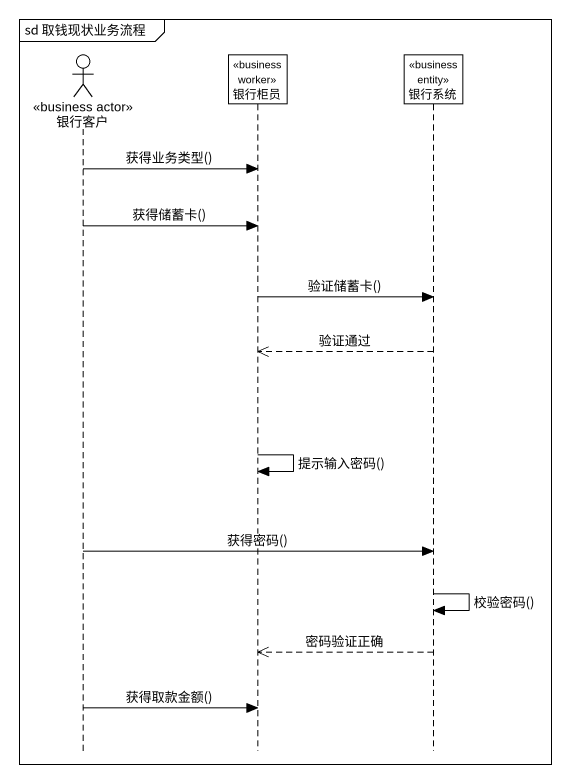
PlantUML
@startuml
mainframe sd 取钱现状业务流程
hide footbox
actor 银行客户 <<business actor>>
participant 银行柜员 <<business worker>>
participant 银行系统 <<business entity>>

银行客户 -> 银行柜员 : 获得业务类型()
银行客户 -> 银行柜员 : 获得储蓄卡()
银行柜员 -> 银行系统 : 验证储蓄卡()
银行系统 -->> 银行柜员 : 验证通过
银行柜员 -> 银行柜员 : 提示输入密码()
银行客户 -> 银行系统 : 获得密码()
银行系统 -> 银行系统 : 校验密码()
银行系统 -->> 银行柜员 : 密码验证正确
银行客户 -> 银行柜员 : 获得取款金额()
@enduml
